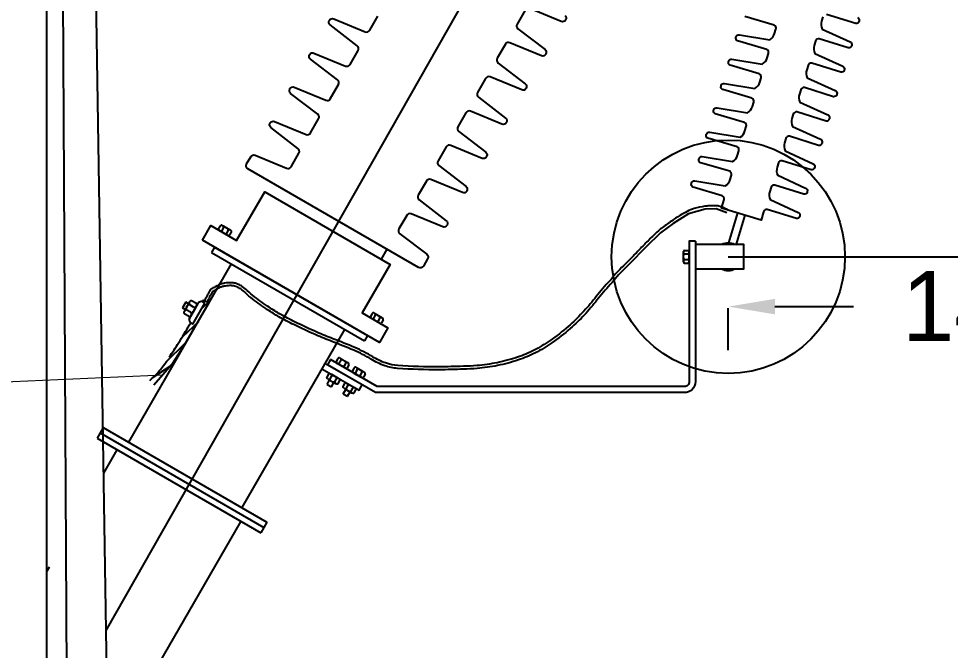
# Model space of a CAD drawing. Header units: centimetres. Extents: x -3 to 132800, y -60 to 85992.
# Drawn here: x 15435 to 17432, y 70031 to 71384 of the extents above; entities that cross this region are included whole.
import ezdxf

# ---------------------------------------------------------------- set-up
doc = ezdxf.new("R2010")
doc.units = ezdxf.units.CM
doc.header["$LTSCALE"] = 10
doc.header["$MEASUREMENT"] = 0
doc.layers.get('0').update_dxf_attribs({"linetype": 'CONTINUOUS'})
doc.layers.get('DEFPOINTS').update_dxf_attribs({"color": 2, "linetype": 'CONTINUOUS'})
for name, color, linetype in [('ACERO1', 144, 'CONTINUOUS'), ('ACOTACIONES', 7, 'CONTINUOUS'), ('DIM', 252, 'CONTINUOUS'), ('PER', 3, 'CONTINUOUS'), ('TERMINALES', 250, 'CONTINUOUS'), ('TEXTOS', 7, 'CONTINUOUS')]:
    doc.layers.add(name, color=color, linetype=linetype)
doc.styles.get("Standard").update_dxf_attribs({"font": ''})
doc.styles.get('Standard').set_extended_font_data('Zurich Ex BT')
doc.dimstyles.get("Standard").update_dxf_attribs({"dimtxt": 500, "dimasz": 500, "dimexe": 3, "dimexo": 200, "dimgap": 0.09, "dimtad": 0, "dimtih": 1, "dimtoh": 1, "dimzin": 0, "dimdsep": 46, "dimtxsty": 'Standard', "dimcen": 0.09, "dimclrd": 256, "dimclre": 256, "dimclrt": 256, "dimadec": 0, "dimazin": 0, "dimtfac": 1, "dimtofl": 0, "dimtmove": 0, "dimatfit": 3, "dimfxl": 0, "dimtolj": 1, "dimtzin": 0, "dimlwd": -1, "dimarcsym": 0})

# ---------------------------------------------------------------- blocks, each defined once
blk = doc.blocks.new('*D11')
at = {"layer": 'DEFPOINTS', "color": 0}
for p in [(15510.60530577769, 77156.9294623375), (16734.36328048983, 68733.25639514164), (17175.50166197948, 68386.53690514514), (15461.62761454483, 65283.4001225603), (16060.60530577769, 42236.9294623375)]:
    blk.add_point(p, dxfattribs=at)
at = {"layer": 'DIM', "lineweight": -2}
blk.add_line((17272.19491333971, 68561.60950477565), (17243.8533375504, 68510.294306649), dxfattribs=at)
at = {"layer": 'DIM'}
for start, end in [(99.83942017572515, 108.7764900272635), (43.21382578413542, 52.15089563567376)]:
    blk.add_arc((15691.0735824488, 65698.8345144191), 3208.764488747371, start, end, dxfattribs=at)
for points in [[(15134.93586113566, 68943.3673430173), (15150.53626248915, 68777.43240017709), (15640.54089033308, 68907.20107565768)], [(17614.07038885946, 68162.98321508571), (17705.76998698559, 68302.15563146655), (17242.40293877999, 68507.66821765453)]]:
    blk.add_solid(points, dxfattribs=at)
at = {"layer": 'DIM', "insert": (16467.60708654641, 68812.21937036933), "char_height": 500, "attachment_point": 5}
blk.add_mtext('\\A1;30°', dxfattribs=at)
blk = doc.blocks.new('A$C6D2600F1')
for p, q in [((158.4089136471321, 251.9215379794259), (174.101764363375, 242.8612663940503)), ((106.19308143341, 244.4156542100691), (96.82803513654653, 228.1949182086682)), ((104.7375784409278, 223.6283412527155), (96.82803513654653, 228.1949182086682)), ((174.101764363375, 242.8612663940503), (100.7030104034475, 115.7308953232114)), ((117.6754906492133, 246.0374625413324), (101.1647125295058, 217.4399559655021)), ((114.1026247377904, 239.8490772541163), (106.19308143341, 244.4156542100691)), ((111.0690825142292, 234.5948279959985), (107.7711206644926, 228.8825905108333)), ((134.5582812328321, 228.0389984702542), (115.9650755276716, 195.8346215133352)), ((127.5327879849547, 180.3221905455503), (163.0044561623272, 241.7609220579834)), ((127.5327879849547, 180.3221905455503), (163.0044561623272, 241.7609220579834)), ((142.9035789766676, 242.4934781668671), (127.9347716938228, 216.5667434242705)), ((131.52473900927, 222.7847492121364), (128.2267771595343, 217.0725117269712)), ((131.52473900927, 222.7847492121364), (128.2267771595343, 217.0725117269712)), ((137.1611390092694, 232.5472803839184), (138.131147144255, 234.2273837574685)), ((151.8294423020952, 246.5448125048424), (144.3320380605164, 243.7076386088211)), ((163.0044561623272, 241.7609220579834), (154.2114046381048, 246.3516514051607)), ((171.9883576545681, 244.0814423262873), (154.7473887879542, 227.4592618440493)), ((163.0044561623272, 241.7609220579834), (155.1892363075831, 245.8411391524669)), ((117.8023103989372, 187.6080912127254), (115.9650755276716, 195.8346215133352)), ((122.590377159534, 207.3099805551892), (121.6203690245475, 205.6298771816382)), ((143.6346829422873, 187.2215164823783), (96.27148008700169, 142.4963518997301)), ((127.5327879849547, 180.3221905455503), (119.1605739862898, 185.6418318687247)), ((121.2320821738522, 184.3256112659537), (127.5327879849547, 180.3221905455503)), ((103.8674881506931, 123.4335130100199), (46.93160430434364, 66.49762916366944)), ((100.7030104034475, 115.7308953232114), (65.1460560835485, 61.24974402155203)), ((61.8060104984288, 57.42362495875568), (9.414156239421573, 22.24248224798066)), ((65.1460560835485, 61.24974402155203), (11.6775357649949, 3.670169462566264e-06))]:
    blk.add_line(p, q)
for centre, radius, start, end in [((122.5567562351043, 243.2192625413318), 5.6364, 59.99999999999968, 149.9999999999999), ((-1802.071561288651, 1286.137541354616), 2216.54831534117, 332.0090751342652, 332.1869229739183), ((107.0159862503833, 216.3018593390516), 5.6364, 59.99999999999945, 150), ((112.6523862503836, 226.0643905108327), 5.6364, 149.9999999999997, 239.9999999999998), ((115.9503481001193, 231.7766279959978), 5.6364, 59.99999999999996, 149.9999999999998), ((121.5867481001187, 241.5391591677799), 5.6364, 150, 240.0000000000001), ((132.2798734233784, 235.3654803839181), 5.6364, 240, 329.9999999999996), ((133.2498815583658, 237.0455837574682), 5.6364, 329.9999999999999, 59.99999999999993), ((145.3192893577316, 241.0987671280736), 2.789422077583306, 110.7276862473639, 149.9999999999859), ((152.8166935993113, 243.935941024095), 2.789422077584391, 59.99999999999996, 110.7276862473762), ((106.0459781153968, 214.6217559655015), 5.6364, 149.9999999999999, 240), ((116.7391034386565, 208.4480771816379), 5.6364, 240, 329.9999999999999), ((123.3455115736433, 219.8907117269691), 5.6364, 239.9999999999998, 330.0000000000007), ((117.709111573643, 210.1281805551898), 5.6364, 329.9999999999999, 59.99999999999996), ((-914.1550025095266, 773.4986771249041), 1191.270586882748, 327.05120470189, 329.9999999999951), ((-1802.071561486085, 1286.137541467924), 2216.548315568822, 329.9999999999978, 330.1926976526802), ((120.5552850250815, 188.0575422497905), 2.789422077584391, 189.2723137526237, 240), ((-13416.09731989112, 8876.479351945556), 16089.4871755773, 326.8696490514493, 327.0512047018784), ((-222.8004317275081, 253.9509555416616), 328.3704501836081, 318.8803693872003, 326.2085419456835), ((-146.14678822725, 187.035457264069), 226.6184724553926, 310.1583544481041, 318.880369387199)]:
    blk.add_arc(centre, radius, start, end)
at = {"layer": 'ACOTACIONES'}
for p, q in [((136.0680815583655, 241.9268493433592), (125.374956235104, 248.1005281272228)), ((120.5273115736436, 215.0094461410808), (109.8341862503821, 221.1831249249426)), ((129.4616734233787, 230.484214798028), (118.7685481001181, 236.6578935818907)), ((113.9209034386577, 203.5668115957487), (103.2277781153971, 209.7404903796105))]:
    blk.add_line(p, q, dxfattribs=at)
blk = doc.blocks.new('CABEZA')
for p, q in [((-13.11034425570301, 9.631827519107901), (-13.11034425570324, 2.5)), ((-10.61034425570301, 12.1318275191079), (-8.139253060748388, 12.1318275191079)), ((-10.61034425570301, 0), (-8.139253060748388, 0)), ((-8.139253060748388, 12.13182751910836), (8.139253060747933, 12.13182751910745)), ((-8.139253060748388, -4.547473508864641e-13), (8.139253060747933, 4.547473508864641e-13)), ((-5.639253060748388, 9.631827519107901), (-5.639253060748388, 2.499999999999545)), ((5.63925306074816, 9.631827519107901), (5.639253060747933, 2.500000000000455)), ((8.139253060747933, 12.13182751910745), (10.61034425570301, 12.13182751910745)), ((8.139253060747933, 4.547473508864641e-13), (10.61034425570301, 4.547473508864641e-13)), ((13.11034425570301, 9.631827519107446), (13.11034425570324, 2.500000000000455))]:
    blk.add_line(p, q)
for centre, start, end in [((-10.61034425570301, 9.631827519107901), 90, 180), ((-10.61034425570301, 2.5), 180, 270), ((-8.139253060748388, 9.631827519107901), 1.323110747488823e-12, 90), ((-8.139253060748388, 2.5), 270, 359.9999999999987), ((-3.139253060748388, 9.631827519108356), 90, 180), ((-3.139253060748388, 2.499999999999545), 180, 270), ((3.13925306074816, 9.631827519107901), 1.323110747488823e-12, 90), ((3.13925306074816, 2.5), 270, 359.9999999999987), ((8.139253060747933, 9.631827519107446), 90, 180), ((8.139253060747933, 2.500000000000455), 180, 270), ((10.61034425570301, 9.631827519107446), 0, 90), ((10.61034425570301, 2.500000000000455), 270, 0)]:
    blk.add_arc(centre, 2.5, start, end)
blk = doc.blocks.new('*D12')
at = {"layer": 'DEFPOINTS', "color": 0}
for p in [(16955.97831360164, 70874.05465679591), (18425.97831360164, 70874.05465679591), (16955.97831360164, 70767.17408773662)]:
    blk.add_point(p, dxfattribs=at)
at = {"layer": 'DIM', "lineweight": -2}
for p, q in [((16955.97831360164, 70674.05465679591), (16955.97831360164, 70764.17408773662)), ((18425.97831360164, 70674.05465679591), (18425.97831360164, 70764.17408773662))]:
    blk.add_line(p, q, dxfattribs=at)
at = {"layer": 'DIM'}
for p, q in [((17055.97831360164, 70767.17408773662), (17224.3120424152, 70767.17408773662)), ((18325.97831360164, 70767.17408773662), (18157.64458478808, 70767.17408773662))]:
    blk.add_line(p, q, dxfattribs=at)
for points in [[(17055.97831360164, 70783.8407544033), (17055.97831360164, 70750.50742106995), (16955.97831360164, 70767.17408773662)], [(18325.97831360164, 70783.8407544033), (18325.97831360164, 70750.50742106995), (18425.97831360164, 70767.17408773662)]]:
    blk.add_solid(points, dxfattribs=at)
at = {"layer": 'DIM', "insert": (17690.97831360164, 70767.17408773662), "char_height": 150, "attachment_point": 5}
blk.add_mtext('\\A1;1470.00', dxfattribs=at)
blk = doc.blocks.new('*D27')
at = {"layer": 'DEFPOINTS', "color": 0}
for p in [(17090.94182603306, 72656.9294623375), (17158.78700396466, 68357.13866904807), (23204.49427711558, 68357.13866904807)]:
    blk.add_point(p, dxfattribs=at)
at = {"layer": 'DIM', "lineweight": -2}
for p, q in [((17290.94182603306, 72656.9294623375), (23207.49427711558, 72656.9294623375)), ((17358.78700396466, 68357.13866904807), (23207.49427711558, 68357.13866904807))]:
    blk.add_line(p, q, dxfattribs=at)
at = {"layer": 'DIM'}
for p, q in [((23204.49427711558, 72556.9294623375), (23204.49427711558, 70705.75794360948)), ((23204.49427711558, 68457.13866904807), (23204.49427711558, 70553.03557072811))]:
    blk.add_line(p, q, dxfattribs=at)
for points in [[(23187.82761044891, 72556.9294623375), (23221.16094378225, 72556.9294623375), (23204.49427711558, 72656.9294623375)], [(23187.82761044891, 68457.13866904807), (23221.16094378225, 68457.13866904807), (23204.49427711558, 68357.13866904807)]]:
    blk.add_solid(points, dxfattribs=at)
at = {"layer": 'DIM', "insert": (23204.49427711557, 70629.3967571688), "char_height": 150, "attachment_point": 5}
blk.add_mtext('\\A1;4299.79', dxfattribs=at)

msp = doc.modelspace()

# ---------------------------------------------------------------- linework, layer by layer
for p, q in [((16975.82350815455, 70967.76203548255), (16956.30158322934, 70903.62249595158)), ((16991.70467200963, 70962.9283417781), (16972.18274708442, 70898.78880224713)), ((15854.72515496496, 70894.43784527968), (15848.13683917496, 70883.0265476033)), ((15848.13683917496, 70883.0265476033), (16176.09933145269, 70693.67731440392)), ((15854.72515496496, 70894.43784527968), (16182.68764723687, 70705.0886120803)), ((16212.52159366018, 70868.7674868031), (16224.86301354203, 70890.14345308031)), ((15890.63718406496, 70858.48896204085), (15670.36955552683, 70476.97423814957)), ((16133.5989865627, 70718.21489996636), (15913.33135802457, 70336.70017607509)), ((16182.68764723687, 70705.0886120803), (16176.09933145269, 70693.67731440392)), ((16103.83622188075, 70653.63244894285), (16097.24790609658, 70642.22115126635)), ((16096.07113983145, 70600.64519302767), (16101.48636584823, 70610.02463962066)), ((16105.45272455796, 70595.2287325618), (16110.86795057474, 70604.60817915467)), ((16096.07113983145, 70600.64519302767), (16105.45272455796, 70595.2287325618)), ((16130.79236582487, 70580.59888385433), (16136.20759184135, 70589.97833044732)), ((16140.17395054556, 70575.18242338834), (16145.58917656786, 70584.56186998133)), ((16130.79236582487, 70580.59888385433), (16140.17395054556, 70575.18242338834)), ((15616.63761843619, 70507.99638649284), (15610.04930265202, 70496.58508881634)), ((15616.63761843619, 70507.99638649284), (15967.0632951152, 70305.6780277317)), ((15610.04930265202, 70496.58508881634), (15603.46098686814, 70485.17379113995)), ((15603.46098686814, 70485.17379113995), (15953.88666354685, 70282.85543237881)), ((15610.04930265202, 70496.58508881634), (15960.47497933103, 70294.26673005531)), ((15610.04930265202, 70496.58508881634), (15960.47497933103, 70294.26673005531)), ((15645.96133175231, 70460.6362055774), (15616.86752971914, 70410.24426227027)), ((15911.38631865686, 70307.39301794149), (15626.26564276883, 69813.54952101618)), ((15967.0632951152, 70305.6780277317), (15960.47497933103, 70294.26673005531)), ((15960.47497933103, 70294.26673005531), (15953.88666354685, 70282.85543237881)), ((15500.6053057777, 70208.87218339973), (15495.84280577763, 70200.62329142842))]:
    msp.add_line(p, q)
at = {"lineweight": 5}
msp.add_line((15330.6053057777, 70602.87301262455), (15744.04213519372, 70621.12735737172), dxfattribs=at)
for points in [[(15829.11712474202, 70909.22264842012), (15847.2739005285, 70940.67110658342), (15902.31411866914, 70908.89362182606), (15962.4908612725, 71013.12279745353), (16231.58897771425, 70857.75892748822), (16171.41223510536, 70753.52975186087), (16226.45245324047, 70721.75226710351), (16208.29567745981, 70690.3038089401)], [(16885.5103111539, 70848.11640567273), (16989.26331564796, 70848.11640567273), (16989.26331564796, 70899.99290791921), (16885.5103111539, 70899.99290791921)], [(16085.01664220746, 70634.0678111948), (16164.98557868077, 70587.89772419549), (16171.57389447076, 70599.30902187199), (16091.60495799164, 70645.4791088713)]]:
    msp.add_lwpolyline(points, close=True)
for points in [[(16955.93344157021, 70973.59274302678, 0.04967797592436857), (16941.46887228633, 70980.74170980368, 0.08026531293333643), (16930.44717380382, 70982.97095454774, 0.01876613763182254), (16915.54108763621, 70982.99856451711, 0.02897512107831123), (16905.50814564614, 70982.05663147055, 0.03166009665219825), (16882.70785206854, 70977.0813692687, 0.04889554772522725), (16867.97765195586, 70971.26861956912, 0.01945677379933043), (16852.14295249183, 70962.35977703704, 0.01624181073403213), (16834.13217389154, 70950.45990254787, 0.006716077240054848), (16812.66096373217, 70934.81219067679, 0.02353716204530652), (16806.39771231346, 70929.63998922273, 0.00851447769843199), (16793.29684343114, 70917.32787021039, 0.005813279124959803), (16774.75126918592, 70898.87008078115, 0.001294841354379432), (16756.6778826642, 70880.36342857602, -0.00139719842994949), (16739.97020972789, 70863.26223470386, -0.00365528506686005), (16731.15737408557, 70854.42231760708, 0.002187490692863857), (16716.2417372978, 70839.54842918376, 0.02934181125862279), (16713.49535502069, 70836.44074250384, 0.01360052753621433), (16706.94622489607, 70827.78323724573, 0.005024386131134474), (16698.27638680972, 70818.51571362953, 0.01905136265958681), (16669.71786724969, 70784.87990979185, -0.02057694686171117), (16643.1802265001, 70753.81679212277, -0.02817816768073643), (16613.03896548879, 70724.80457089607, -0.02400399729001868), (16574.31005466101, 70694.62420571431, -0.03570483575961038), (16539.7674671879, 70673.79629387693, -0.03720528086818751), (16504.0624930769, 70658.83329507835, -0.02978134086650184), (16460.32475902333, 70647.06132286925, -0.03103202712411581), (16417.28614047793, 70640.93787797469, -0.01135537980420324), (16388.24074648071, 70639.29286660788, -0.006323964825884907), (16336.01934683754, 70638.18467221117, -0.02017539469605964), (16247.87029090292, 70640.98656769433, -0.06681631055187494), (16221.69485700562, 70646.44413664377, -0.05336782152996172), (16193.89353909426, 70659.72395795105, 0.03808958841876236), (16155.57957879105, 70679.4818415162, 0.00815004154559347), (16108.78397806444, 70698.37222565453, -0.01103853565360991), (16074.31278514455, 70712.51962281774, -0.01121059713528021), (16027.67866428168, 70734.13016584549, -0.01596498406303866), (15995.80077097764, 70751.06366278812, -0.01831421558077059), (15972.19599072514, 70765.75914602958, -0.01316080058165947), (15940.70472482488, 70788.2310616623, -0.03316950732284186), (15925.26239363431, 70801.56943153821, 0.04909476289753246), (15914.53397733114, 70810.25624919658, 0.03904957860351669), (15906.08916649404, 70814.91867784875, 0.05339110623117908), (15899.38257605636, 70817.13907253298, 0.02017017351833928), (15894.77829530004, 70817.94224328476, 0.02313622256918692), (15890.71823981283, 70818.29269349166, 0.02606268878745203), (15883.69124535018, 70818.20643573963, 0.02574294109156825), (15876.62425285363, 70817.3839513955, 0.0251086911455818), (15868.6777277682, 70815.62743526975, 0.05230391786713151), (15865.03082301073, 70814.20343048811, 0.004229141409897871), (15862.56787596603, 70812.90476271625, 0.00161668678551548), (15856.16523216142, 70809.43249626875, 0.003298440630793796), (15848.67490805756, 70805.27456057396, 0.01754039016454622), (15847.29975545762, 70804.43441474006, 0.1000831079814963), (15845.77391386132, 70802.91584608749, 0.0276055360826709), (15841.84396333685, 70796.25573587463, 0.001110013573134311), (15840.18178842887, 70793.02896991312, -0.0007583668668678816), (15837.75220485562, 70788.30428074788, -0.002667708959075176), (15836.31261467248, 70785.55133010574, -0.001470824997840862), (15833.66033222306, 70780.5799729307)], [(16952.63566578547, 70968.31282406602), (16930.20208875224, 70976.75060064251), (16906.44792560879, 70975.90279664866), (16870.81673755527, 70965.72854174113), (16837.73069102068, 70945.38018367147), (16810.58304362273, 70925.03174972894), (16779.19368255343, 70894.50913675175), (16744.41083723546, 70858.89947219343), (16720.65667409171, 70835.15967053022), (16711.73416193209, 70823.78319496253, 0.005189306492024742), (16702.86490951619, 70814.3087754608, 0.0190513626582489), (16674.61331898155, 70781.03446810505, -0.02057694686327642), (16647.74300192728, 70749.58194267911, -0.02817816768075026), (16617.0966181006, 70720.0835196704, -0.02400399729000145), (16577.89651131474, 70689.53596456045, -0.03570483575990475), (16542.59351390979, 70668.24955345223, -0.03720528086788356), (16506.0352789024, 70652.92897585615, -0.02978134086419613), (16461.58208642633, 70640.9644386504, -0.03103202712659987), (16417.77918833553, 70634.73225365473, -0.01135537980430193), (16388.45152599255, 70633.07125577236, -0.006323964825853711), (16336.07269680111, 70631.95972055125, -0.02017539469606817), (16247.42171689677, 70634.77757013052, -0.06681631055175945), (16219.62477372972, 70640.57322320352, -0.05336782152981669), (16190.6277414721, 70654.42419991105, 0.03808958841883477), (16153.15553246195, 70673.7480060812, 0.008150041545690581), (16106.54810641672, 70692.56242812389, -0.01103853565341855), (16071.822659601, 70706.81417417874, -0.01121059713479463), (16024.93529222569, 70728.54207322081, -0.01596498406402815), (15992.70640744869, 70745.6620163971, -0.0183142155814889), (15968.71461497021, 70760.59843946666, -0.01316080058128856), (15936.95663638396, 70783.26067913741, -0.03316950732236351), (15920.88993449562, 70797.13835148733, 0.0490947628985449), (15911.10932896101, 70805.05772508889, 0.03904957860247363), (15903.51446367522, 70809.25089390889, 0.05339110623307965), (15898.06639025262, 70811.05462314734, 0.02017017351445636), (15893.95668865019, 70811.77151951018, 0.02313622257425466), (15890.47030046595, 70812.07245270301, 0.02606268878365118), (15884.0917963594, 70811.99415529902, 0.02574294109538922), (15877.66110223759, 70811.24572585824, 0.02510869114604245), (15870.32468078379, 70809.62406828439, 0.05230391786495057), (15867.88766505238, 70808.6724881681, 0.004229141418549426), (15865.51786877082, 70807.42293712356, 0.001616686784276691), (15859.15061259043, 70803.96986200787, 0.003298440630603638), (15851.73209899932, 70799.85178887284, 0.0151626363667954), (15850.86287534459, 70799.32639756378, 0.02697089340748156), (15847.37171663013, 70793.39272820983, 0.00111001345666381), (15845.72219927866, 70790.19053423939, -0.0007583669212847083), (15843.28397974442, 70785.4490511671, -0.002667708922203425), (15841.81360761094, 70782.6372357176, -0.001470825009050937), (15839.14408555936, 70777.63356515577, -0.001470825009050937)], [(16885.5103111539, 70907.55375648335), (16885.5103111539, 70606.45078270532, -0.4142135623731139), (16861.95837913617, 70582.89885068544), (16199.99714472693, 70582.8988506852), (16097.24790609658, 70642.22115126635)], [(16885.5103111539, 70907.55375648335), (16872.33367958555, 70907.55375648335), (16872.33367958555, 70606.45078270532, -0.4142135623730994), (16861.95837913617, 70596.07548225611), (16203.52781251609, 70596.075482256), (16103.83622188075, 70653.63244894285)]]:
    msp.add_lwpolyline(points, format="xyb")
for start, end in [(61.30558647336296, 118.694413526637), (241.3055864733629, 298.6944135266371)]:
    msp.add_arc((16955.97831360164, 70874.05465679591), 29.56960628047627, start, end)
at = {"layer": 'ACERO1'}
for p, q in [((15495.84280577763, 42236.9294623375), (15495.84280577763, 77156.9294623375)), ((15685.6053057777, 42236.9294623375), (15500.6053057777, 77156.9294623375)), ((15510.6053057777, 77156.9294623375), (16060.6053057777, 42236.9294623375))]:
    msp.add_line(p, q, dxfattribs=at)
at = {"layer": 'PER'}
msp.add_line((16955.97831360164, 70874.05465679591), (18425.97831360164, 70874.05465679591), dxfattribs=at)
at = {"layer": 'TERMINALES'}
msp.add_line((17090.94182603306, 72656.9294623375), (15622.16962570395, 70073.60936810634), dxfattribs=at)
for points in [[(16520.65775416338, 71402.47497244446), (16503.27371334466, 71372.36493049828, 0.3760080610921723), (16505.26496024989, 71362.32066430441), (16563.24814895035, 71317.7105646245, -0.3760080610921807), (16565.10921104241, 71308.3229779332), (16564.72179795628, 71307.65195879688, -0.3760080610921645), (16555.6613783592, 71304.56989249795), (16488.03630442575, 71332.47975706086, 0.3760080610921722), (16478.3420912815, 71329.18209437594), (16460.95805045695, 71299.07205242988, 0.3760080610921723), (16462.94929737383, 71289.02778623601), (16520.93248606846, 71244.41768655622, -0.3760080610921807), (16522.79354815471, 71235.03009986492), (16522.40613508021, 71234.35908072836, -0.3760080610921645), (16513.34571547731, 71231.27701442967), (16445.72064153804, 71259.18687899258, 0.3760080610921722), (16436.02642839991, 71255.88921630765), (16418.64238757507, 71225.7791743616, 0.3760080610921723), (16420.63363449224, 71215.73490816772), (16478.61682318076, 71171.12480848793, -0.3760080610921807), (16480.47788527283, 71161.73722179663), (16480.09047219862, 71161.06620266008, -0.3760080610921645), (16471.03005259543, 71157.98413636126), (16403.40497866198, 71185.8940009243, 0.3760080610921722), (16393.71076551802, 71182.59633823937), (16376.32672469319, 71152.48629629331, 0.3760080610921723), (16378.31797160453, 71142.44203009944), (16436.3011603047, 71097.83193041965, -0.3760080610921807), (16438.16222239123, 71088.44434372823), (16437.77480931092, 71087.77332459179, -0.3760080610921645), (16428.71438971355, 71084.69125829298), (16361.08931578039, 71112.6011228559, 0.3760080610921722), (16351.39510263614, 71109.30346017097), (16334.01106181159, 71079.19341822503, 0.3760080610921723), (16336.00230872265, 71069.14915203115), (16393.98549742311, 71024.53905235125, -0.3760080610921807), (16395.84655950935, 71015.15146565995), (16395.45914642904, 71014.4804465235, -0.3760080610921645), (16386.39872683195, 71011.3983802247), (16318.77365289268, 71039.30824478761, 0.3760080610921722), (16309.07943975426, 71036.01058210268), (16291.69539892971, 71005.90054015651, 0.3760080610921723), (16293.68664584659, 70995.85627396287), (16351.6698345354, 70951.24617428296, -0.3760080610921807), (16353.53089662747, 70941.85858759166), (16353.14348354715, 70941.18756845522, -0.3760080610921645), (16344.08306395007, 70938.10550215618), (16276.4579900108, 70966.0153667192, 0.3760080610921722), (16266.76377686684, 70962.7177040344), (16249.91249766591, 70933.53043227863, 0.3776250492511423), (16251.93870281959, 70923.45942777242), (16309.70675485658, 70879.53344222553, -0.3776250492511427), (16311.73296001025, 70869.46243771932), (16302.85599107517, 70854.08707650563, -0.4142135623730955), (16292.24094823481, 70851.24278434947), (15926.52173052147, 71062.39087314704, -0.414213562373095), (15923.67743836321, 71073.00591598566), (15932.55440729828, 71088.38127719912, -0.377625049251139), (15942.28925561952, 71091.66203431434), (16009.21430100525, 71063.5964264993, 0.3776250492511387), (16018.94914932649, 71066.8771836144), (16035.80042853324, 71096.06445537005, 0.3760080610921703), (16033.80918162189, 71106.10872156393), (15975.82599292172, 71150.71882124372, -0.3760080610921645), (15973.96493083519, 71160.10640793502), (15974.3523439155, 71160.77742707157, -0.3760080610921807), (15983.41276351288, 71163.85949337039), (16051.03783745186, 71135.94962880736, 0.3760080610921703), (16060.73205059028, 71139.24729149228), (16078.11609141483, 71169.35733343846, 0.3760080610921703), (16076.12484449795, 71179.40159963221), (16018.14165580332, 71224.01169931212, -0.3760080610921645), (16016.28059371707, 71233.3992860033), (16016.66800679739, 71234.07030513986, -0.3760080610921807), (16025.72842639447, 71237.15237143879), (16093.35350033374, 71209.24250687564, 0.3760080610921703), (16103.04771347217, 71212.54016956057), (16120.43175429671, 71242.65021150674, 0.3760080610921703), (16118.44050737954, 71252.6944777005), (16060.45731869102, 71297.3045773804, -0.3760080610921645), (16058.59625659895, 71306.69216407182), (16058.98366967927, 71307.36318320814, -0.3760080610921807), (16068.04408927635, 71310.44524950719), (16135.6691632098, 71282.53538494416, 0.3760080610921703), (16145.36337635958, 71285.83304762897), (16162.74741717859, 71315.94308957514, 0.3760080610921703), (16160.75617026725, 71325.98735576902), (16102.77298156708, 71370.59745544869, -0.3760080610921645), (16100.91191948084, 71379.9850421401), (16101.29933256086, 71380.65606127655, -0.3760080610921807), (16110.35975215823, 71383.73812757547), (16177.9848260975, 71355.82826301244, 0.3760080610921703), (16187.67903924146, 71359.12592569726), (16205.06308006048, 71389.23596764343, 0.3760080610921703)], [(16605.56381183194, 71391.00344269279, -0.3760080610921807), (16607.42487391848, 71381.6158560016), (16607.03746084398, 71380.94483686516, -0.3760080610921645), (16597.97704124079, 71377.86277056624), (16530.35196730763, 71405.77263512927, 0.3760080610921722)], [(17158.83329346643, 71388.12214318172), (17156.01389451983, 71378.85897107433, 0.2010768075294152), (17157.1265849257, 71361.66169675112), (17217.03966696119, 71334.35542193764, -0.3760080610920715), (17220.58206811734, 71326.50433499423), (17220.37901706686, 71325.83720810535, -0.3760080610922364), (17213.0632866085, 71321.29097230044), (17150.77420537052, 71340.79087068756, 0.3760080610921219), (17142.94672568399, 71335.92661706124), (17140.12732673158, 71326.66344495384, 0.2010768075294152), (17141.24001714326, 71309.46617063064), (17201.15309917875, 71282.15989581715, -0.3760080610920715), (17204.69550033491, 71274.30880887374), (17204.49244928442, 71273.64168198487, -0.3760080610922364), (17197.17671882053, 71269.09544617996), (17134.88763758838, 71288.59534456696, 0.3760080610921219), (17127.06015790185, 71283.73109094075), (17124.24075894914, 71274.46791883324, 0.2010768075294152), (17125.353449355, 71257.27064451015), (17185.26653139632, 71229.96436969667, -0.3760080610920715), (17188.80893255247, 71222.11328275326), (17188.60588149617, 71221.44615586438, -0.3760080610922364), (17181.2901510381, 71216.89992005947), (17119.00106980594, 71236.39981844647, 0.3760080610921219), (17111.17359011359, 71231.53556482027), (17108.35419116671, 71222.27239271275, 0.2010768075294152), (17109.46688157257, 71205.07511838966), (17169.37996361388, 71177.76884357618, -0.3760080610920715), (17172.92236477003, 71169.91775663277), (17172.71931371984, 71169.2506297439, -0.3760080610922364), (17165.40358325566, 71164.70439393887), (17103.11450201768, 71184.20429232599, 0.3760080610921219), (17095.28702233698, 71179.34003869978), (17092.46762337874, 71170.07686659227, 0.2010768075294152), (17093.58031379042, 71152.87959226918), (17153.49339583173, 71125.57331745558, -0.3760080610920715), (17157.03579698789, 71117.72223051217), (17156.83274593158, 71117.0551036233, -0.3760080610922364), (17149.51701547323, 71112.50886781838), (17087.22793423525, 71132.0087662055, 0.3760080610921219), (17079.40045454872, 71127.14451257918), (17076.58105560212, 71117.88134047178, 0.2010768075294152), (17077.69374600799, 71100.68406614846), (17137.60682804348, 71073.3777913351, -0.3760080610920715), (17141.14922919963, 71065.52670439168), (17140.94617814915, 71064.85957750281, -0.3760080610922364), (17133.63044769108, 71060.3133416979), (17071.3413664531, 71079.81324008502, 0.3760080610921219), (17063.51388676657, 71074.9489864587), (17060.69448781387, 71065.6858143513, 0.2010768075294152), (17061.80717822555, 71048.48854002797), (17121.72026026104, 71021.18226521461, -0.3760080610920715), (17125.2626614172, 71013.3311782712), (17125.05961036671, 71012.66405138232, -0.3760080610922364), (17117.74387990282, 71008.11781557741), (17055.45479867067, 71027.61771396441, 0.3760080610921219), (17047.62731898414, 71022.75346033821), (17044.80792003143, 71013.49028823081, 0.2010768075294152), (17045.92061043729, 70996.29301390749), (17105.83369247278, 70968.98673909412, -0.3760080610920715), (17109.37609363476, 70961.13565215071), (17109.17304257846, 70960.46852526184, -0.3760080610922364), (17101.85731212039, 70955.92228945692), (17039.56823088241, 70975.42218784393, 0.3760080610921219), (17031.74075119588, 70970.55793421772), (17026.2210026568, 70952.4227282279), (16941.3071775132, 70978.26764903263), (16946.82692605229, 70996.40285502233, 0.3760080610921219), (16943.03672721447, 71004.80314039519), (16880.44613674674, 71023.31242625845, -0.3760080610922978), (16876.90373559058, 71031.16351320186), (16877.10678664107, 71031.83064009073, -0.3760080610920716), (16884.42251709943, 71036.37687589564), (16949.38910676935, 71025.67396645875, 0.2010768075294344), (16959.89409488784, 71039.3352090353), (16962.71349384054, 71048.59838114282, 0.3760080610921219), (16958.92329499662, 71056.99866651568), (16896.33270452917, 71075.50795237893, -0.3760080610922978), (16892.79030337302, 71083.35903932234), (16892.9933544235, 71084.02616621122, -0.3760080610920716), (16900.30908488739, 71088.57240201625), (16965.27567455179, 71077.86949257924, 0.2010768075294344), (16975.78066267027, 71091.53073515579), (16978.60006162298, 71100.7939072633, 0.3760080610921219), (16974.80986277905, 71109.19419263628), (16912.21927231161, 71127.70347849942, -0.3760080610922978), (16908.67687115545, 71135.55456544294), (16908.87992221176, 71136.22169233182, -0.3760080610920716), (16916.19565266983, 71140.76792813673), (16981.16224233423, 71130.06501869972, 0.2010768075294344), (16991.66723045271, 71143.72626127627), (16994.48662940512, 71152.9894333839, 0.3760080610921219), (16990.69643056731, 71161.38971875676), (16928.10584009405, 71179.89900462002, -0.3760080610922978), (16924.56343893789, 71187.75009156343), (16924.7664899942, 71188.4172184523, -0.3760080610920716), (16932.08222045226, 71192.96345425722), (16997.04881011637, 71182.26054482044, 0.2010768075294344), (17007.55379823515, 71195.92178739676), (17010.37319718756, 71205.18495950439, 0.3760080610921219), (17006.58299834975, 71213.58524487725), (16943.99240787648, 71232.0945307405, -0.3760080610922978), (16940.45000672033, 71239.94561768392), (16940.65305777634, 71240.61274457279, -0.3760080610920716), (16947.9687882347, 71245.1589803777), (17012.93537790463, 71234.45607094093, 0.2010768075294344), (17023.44036602311, 71248.11731351736), (17026.25976497, 71257.38048562488, 0.3760080610921219), (17022.46956613218, 71265.78077099774), (16959.87897566445, 71284.29005686099, -0.3760080610922978), (16956.33657450829, 71292.1411438044), (16956.53962555878, 71292.80827069328, -0.3760080610920716), (16963.85535601713, 71297.35450649819), (17028.82194568706, 71286.65159706141, 0.2010768075294344), (17039.32693380555, 71300.31283963785), (17042.14633275825, 71309.57601174536, 0.3760080610921219), (17038.35613391433, 71317.97629711845), (16975.76554344688, 71336.48558298148, -0.3760080610922978), (16972.22314229073, 71344.33666992489), (16972.42619334121, 71345.00379681376, -0.3760080610920716), (16979.7419238051, 71349.55003261879), (17044.70851347532, 71338.8471231819, 0.2010768075294344), (17055.2135015938, 71352.50836575833), (17058.0329005404, 71361.77153786585, 0.3760080610921219), (17054.24270169676, 71370.17182323894), (16991.65211123514, 71388.6811091022, -0.3760080610922978)], [(17232.92623474915, 71386.55094805812, -0.3760080610920715), (17236.4686359056, 71378.69986111471), (17236.26558484929, 71378.03273422584, -0.3760080610922364), (17228.94985439094, 71373.48649842093), (17166.66077315296, 71392.98639680805, 0.3760080610921219)]]:
    msp.add_lwpolyline(points, format="xyb", dxfattribs=at)
at = {"layer": 'TEXTOS'}
msp.add_circle((16955.97831360164, 70874.05465679591), 250, dxfattribs=at)

# ---------------------------------------------------------------- block references
at = {"yscale": 1.037530045025051, "zscale": 1.037530044928992}
for p, xscale, rotation in [((15874.22972180864, 70925.10815590945), 1.037530047687051, 330.0000000922963), ((16872.33367958555, 70874.05465679591), 1.037530044908635, 90), ((16199.49663196004, 70737.31521777749), 1.037530047687051, 330.0000000922963), ((16126.10328213615, 70640.7765557079), 1.037530047687051, 330.0000000922963), ((16112.92665057391, 70617.95396035512), -1.037530047687051, 150.0000000922963), ((16160.82450813539, 70620.73024653456), 1.037530047687051, 330.0000000922963), ((16147.64787656122, 70597.90765118167), -1.037530047687051, 150.0000000922963)]:
    msp.add_blockref('CABEZA', p, dxfattribs=dict(at, xscale=xscale, rotation=rotation))
at = {"xscale": 0.7262710311624687, "yscale": 0.7262710314244032, "zscale": 0.7262710314502943}
msp.add_blockref('A$C6D2600F1', (15716.14476055618, 70598.88539865553), dxfattribs=at)

# ---------------------------------------------------------------- dimensions: what is measured, and where the dimension line sits
at = {"layer": 'DIM'}
dim = msp.add_angular_dim_2l(base=(16734.36328048983, 68733.25639514164), line1=((17175.50166197948, 68386.53690514514), (15461.62761454483, 65283.40012256031)), line2=((15510.6053057777, 77156.9294623375), (16060.6053057777, 42236.9294623375)), dimstyle='Standard', dxfattribs=at)
dim.commit()
dim.dimension.update_dxf_attribs({"geometry": '*D11', "text_midpoint": (16467.60708654641, 68812.21937036933)})
dim = msp.add_linear_dim(base=(23204.49427711558, 68357.13866904807), p1=(17090.94182603306, 72656.9294623375), p2=(17158.78700396466, 68357.13866904807), angle=90, dimstyle='Standard', override={"dimtxt": 150, "dimasz": 100}, dxfattribs=at)
dim.commit()
dim.dimension.update_dxf_attribs({"geometry": '*D27', "text_midpoint": (23204.49427711557, 70629.3967571688), "dimtype": 160})
dim = msp.add_linear_dim(base=(16955.97831360164, 70767.17408773662), p1=(18425.97831360164, 70874.05465679591), p2=(16955.97831360164, 70874.05465679591), dimstyle='Standard', override={"dimtxt": 150, "dimasz": 100}, dxfattribs=at)
dim.commit()
dim.dimension.update_dxf_attribs({"geometry": '*D12', "text_midpoint": (17690.97831360164, 70767.17408773662), "dimtype": 160})

doc.saveas('drawing.dxf')
